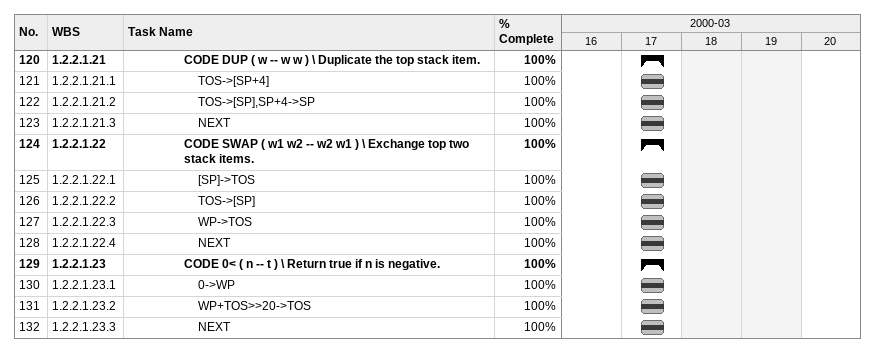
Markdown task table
| ID | WBS | Task | Start | Finish | % complete |
|---|---|---|---|---|---|
| 120 | 1.2.2.1.21 | **CODE DUP ( w -- w w ) \ Duplicate the top stack item.** | 2000-03-17 | 2000-03-17 | 100 |
| 121 | 1.2.2.1.21.1 | TOS->[SP+4] | 2000-03-17 | 2000-03-17 | 100 |
| 122 | 1.2.2.1.21.2 | TOS->[SP],SP+4->SP | 2000-03-17 | 2000-03-17 | 100 |
| 123 | 1.2.2.1.21.3 | NEXT | 2000-03-17 | 2000-03-17 | 100 |
| 124 | 1.2.2.1.22 | **CODE SWAP ( w1 w2 -- w2 w1 ) \ Exchange top two stack items.** | 2000-03-17 | 2000-03-17 | 100 |
| 125 | 1.2.2.1.22.1 | [SP]->TOS | 2000-03-17 | 2000-03-17 | 100 |
| 126 | 1.2.2.1.22.2 | TOS->[SP] | 2000-03-17 | 2000-03-17 | 100 |
| 127 | 1.2.2.1.22.3 | WP->TOS | 2000-03-17 | 2000-03-17 | 100 |
| 128 | 1.2.2.1.22.4 | NEXT | 2000-03-17 | 2000-03-17 | 100 |
| 129 | 1.2.2.1.23 | **CODE 0< ( n -- t ) \ Return true if n is negative.** | 2000-03-17 | 2000-03-17 | 100 |
| 130 | 1.2.2.1.23.1 | 0->WP | 2000-03-17 | 2000-03-17 | 100 |
| 131 | 1.2.2.1.23.2 | WP+TOS>>20->TOS | 2000-03-17 | 2000-03-17 | 100 |
| 132 | 1.2.2.1.23.3 | NEXT | 2000-03-17 | 2000-03-17 | 100 |
